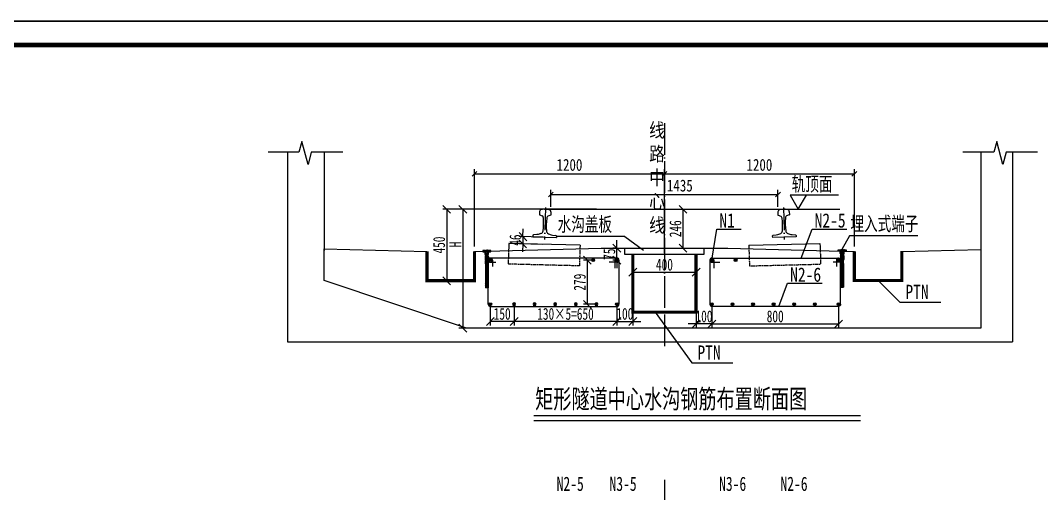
# Model space of a CAD drawing. Header units: inches. Extents: x -74742 to 562475, y -20348 to -3846.
# Drawn here: x 548431 to 554882, y -14417 to -11428 of the extents above; entities that cross this region are included whole.
import ezdxf
from ezdxf.enums import TextEntityAlignment as Align

# ---------------------------------------------------------------- set-up
doc = ezdxf.new("R2010")
doc.units = ezdxf.units.IN
doc.header["$MEASUREMENT"] = 0
doc.header["$PDSIZE"] = -1
for name, pattern in [('ACAD_ISO04W100', [30.5, 24, -3, 0.5, -3]), ('CENTER', [50.8, 31.75, -6.35, 6.35, -6.35]), ('CONTINOUS', [2.5, 1.25, 0.25, 0.25, 0.25, 0.25, 0.25]), ('DASHED', [0.5, 0.35, -0.15]), ('DOTE', [2.42, 2, -0.2, 0.02, -0.2])]:
    doc.linetypes.add(name, pattern=pattern)
doc.layers.get('DEFPOINTS').update_dxf_attribs({"color": 250})
for name, color, linetype in [('Axes', 7, 'ACAD_ISO04W100'), ('BZ', 7, 'Continuous'), ('DOT', 6, 'DOTE'), ('GesoftDrawFrameFrameBlockLayer', 7, 'Continuous'), ('GesoftDrawFrameInLineLayer', 85, 'Continuous'), ('GesoftDrawFrameOutLineLayer', 180, 'Continuous'), ('GesoftDrawFrameTitleLayer', 7, 'Continuous'), ('Secondary', 7, 'Continuous'), ('尺寸标注', 7, 'Continuous'), ('标注', 3, 'Continuous'), ('钢筋', 4, 'CONTINOUS')]:
    doc.layers.add(name, color=color, linetype=linetype)
doc.styles.add('HZ', font='SimSun.ttf', dxfattribs={"width": 0.7})
doc.styles.add('HZTXT', font='SimSun.ttf', dxfattribs={"width": 0.8})
doc.styles.add('宋体', font='SimSun.ttf', dxfattribs={"width": 0.8})
doc.styles.add('宋体样式', font='SimSun.ttf', dxfattribs={"width": 0.8})
doc.styles.add('条形码', font='BC_C39.FBC', dxfattribs={"height": 11})
doc.dimstyles.new('1比30', dxfattribs={"dimscale": 30, "dimtxt": 2.5, "dimasz": 1, "dimexe": 1, "dimexo": 1, "dimtad": 3, "dimdec": 0, "dimzin": 0, "dimdsep": 46, "dimtxsty": '宋体', "dimblk": 'OBLIQUE', "dimcen": 0.09, "dimadec": 0, "dimazin": 0, "dimtfac": 1, "dimtdec": 0, "dimtofl": 0, "dimtmove": 0, "dimatfit": 3, "dimfxl": 0, "dimtolj": 1, "dimtzin": 0, "dimarcsym": 0})
doc.dimstyles.new('尺寸标注', dxfattribs={"dimtxt": 75, "dimasz": 50, "dimexe": 25, "dimexo": 10, "dimgap": 10, "dimtad": 1, "dimdec": 0, "dimzin": 0, "dimdsep": 46, "dimtxsty": 'HZ', "dimblk": 'OBLIQUE', "dimcen": 0.09, "dimclrt": 7, "dimazin": 2, "dimtfac": 1, "dimtdec": 0, "dimtix": 1, "dimtmove": 1, "dimatfit": 3, "dimfxl": 0, "dimtolj": 1, "dimtzin": 0, "dimarcsym": 0})

# ---------------------------------------------------------------- blocks, each defined once
blk = doc.blocks.new('埋入式端子-2')
at = {"color": 2, "linetype": 'CENTER', "ltscale": 10}
blk.add_line((0, 0), (0, -242.2), dxfattribs=at)
at = {"color": 2, "ltscale": 0.03}
for p, q in [((-25, -6.9), (-25, -12.4)), ((-19.7, -13.9), (-25, -8.6)), ((-23.4, -13.9), (-25, -12.3)), ((-21, -5.9), (-24, -5.9)), ((-15, -14.9), (-24, -5.9)), ((-23.5, -13.9), (-17.5, -13.9)), ((-21, -6.2), (-21, -5.9)), ((-19.5, -6.7), (-20.5, -6.7)), ((-19.5, -5.9), (-19.5, -6.7)), ((-16.5, -5.9), (-19.5, -5.9)), ((-8.5, -17.7), (-19.5, -6.7)), ((-17.5, -13.9), (-17.5, -13.9)), ((-16.5, -6), (-16.6, -5.9)), ((-16.5, -6.7), (-16.5, -5.9)), ((-15.5, -6.7), (-16.5, -6.7)), ((-16.5, -14.9), (-13.5, -14.9)), ((-8.5, -14), (-15.8, -6.7)), ((-15, -5.9), (-15, -6.2)), ((-8.5, -5.9), (-15, -5.9)), ((-8.5, -10.3), (-12.9, -5.9)), ((-11.5, -16.9), (-11.5, -29.4)), ((-8.5, -21.4), (-11.5, -18.4)), ((-7.4, -26.2), (-11.5, -22.1)), ((0, -37.3), (-11.5, -25.8)), ((-10.2, -30.9), (-11.5, -29.5)), ((-10.7, -45.6), (-10.7, -64.6)), ((0, -59.6), (-10.7, -48.9)), ((0, -63.3), (-10.7, -52.6)), ((0, -67), (-10.7, -56.3)), ((0, -70.7), (-10.7, -60)), ((0, -74.4), (-10.7, -63.8)), ((10.2, -66.1), (-10.6, -45.2)), ((-10, -30.9), (-9.9, -30.9)), ((0, -52.2), (-9.3, -42.8)), ((-8.5, -6.5), (-9.2, -5.9)), ((0, -48.5), (-8.6, -39.8)), ((-7.4, -7), (-8.5, -5.9)), ((-8.5, -23.9), (-8.5, -5.9)), ((8.5, -23.9), (-8.5, -23.9)), ((-8.4, -32.4), (-8.4, -38.5)), ((0, -41), (-8.4, -32.7)), ((0, -44.7), (-8.4, -36.4)), ((-7.4, -28.9), (-7.4, -7)), ((-7.4, -7), (7.4, -7)), ((0, -34.3), (-7.4, -28.9)), ((7.4, -28.9), (-7.4, -28.9)), ((7.4, -28.9), (0, -34.3)), ((10.7, -48), (0, -37.3)), ((10.7, -51.7), (0, -41)), ((10.7, -55.4), (0, -44.7)), ((10.7, -59.1), (0, -48.5)), ((10.7, -62.9), (0, -52.2)), ((9, -68.6), (0, -59.6)), ((8.4, -71.7), (0, -63.3)), ((9.4, -43), (0.4, -34)), ((8.4, -38.2), (2.5, -32.4)), ((8.4, -34.5), (4.7, -30.9)), ((8.8, -31.3), (6.8, -29.3)), ((8.5, -5.9), (7.4, -7)), ((7.4, -7), (7.4, -28.9)), ((11.3, -30.1), (7.4, -26.2)), ((8.4, -38.5), (8.4, -32.4)), ((24, -5.9), (8.5, -5.9)), ((8.5, -23.9), (8.5, -5.9)), ((14.7, -14.9), (8.5, -8.7)), ((11.8, -15.8), (8.5, -12.4)), ((11.5, -19.1), (8.5, -16.1)), ((11.5, -22.8), (8.5, -19.8)), ((11.5, -26.5), (8.5, -23.5)), ((17.5, -14), (9.4, -5.9)), ((9.9, -30.9), (10, -30.9)), ((10.7, -45.6), (10.7, -64.6)), ((11.5, -29.4), (11.5, -16.9)), ((21, -13.8), (13.1, -5.9)), ((13.5, -14.9), (16.5, -14.9)), ((21, -10.1), (16.8, -5.9)), ((17.5, -13.9), (23.5, -13.9)), ((25, -6.7), (21, -6.7)), ((21, -6.9), (21, -13.9)), ((25, -7), (21, -7)), ((25, -12.4), (25, -6.9)), ((0, -78.2), (-8.9, -69.3)), ((-8.4, -124.2), (-8.8, -123.8)), ((-8.4, -91.1), (-8.4, -72)), ((0, -81.9), (-8.4, -73.5)), ((0, -85.6), (-8.4, -77.2)), ((0, -89.3), (-8.4, -80.9)), ((8.4, -101.4), (-8.4, -84.7)), ((8.4, -105.1), (-8.4, -88.4)), ((-8.4, -91.1), (-8.4, -97.8)), ((-3.2, -97.2), (-8.4, -92.1)), ((8.4, -108.8), (-8.4, -92.1)), ((0, -104.1), (-8.4, -95.8)), ((-8.4, -97.8), (-8.4, -241.2)), ((0, -107.9), (-8.4, -99.5)), ((0, -111.6), (-8.4, -103.2)), ((0, -115.3), (-8.4, -106.9)), ((0, -119), (-8.4, -110.6)), ((0, -122.7), (-8.4, -114.4)), ((0, -126.4), (-8.4, -118.1)), ((0, -130.1), (-8.4, -121.8)), ((0, -133.8), (-8.4, -125.5)), ((0, -100.4), (-0.4, -100)), ((8.4, -75.4), (0, -67)), ((8.4, -79.1), (0, -70.7)), ((8.4, -82.8), (0, -74.4)), ((8.4, -86.5), (0, -78.2)), ((8.4, -90.2), (0, -81.9)), ((7.6, -93.2), (0, -85.6)), ((8.4, -97.6), (0, -89.3)), ((0.6, -93.6), (0, -93)), ((8.4, -112.5), (0, -104.1)), ((8.4, -116.2), (0, -107.9)), ((8.4, -119.9), (0, -111.6)), ((8.4, -123.6), (0, -115.3)), ((8.4, -127.3), (0, -119)), ((8.4, -131.1), (0, -122.7)), ((8.4, -134.8), (0, -126.4)), ((8.4, -105.1), (0.9, -97.6)), ((8.4, -101.4), (3.3, -96.3)), ((8.4, -72), (8.4, -91.1)), ((8.4, -91.1), (8.4, -241.2)), ((0, -137.6), (-8.4, -129.2)), ((8.4, -149.6), (-8.4, -132.9)), ((8.4, -153.3), (-8.4, -136.6)), ((8.4, -157), (-8.4, -140.3)), ((8.4, -160.8), (-8.4, -144.1)), ((8.4, -164.5), (-8.4, -147.8)), ((-8.4, -150.5), (-8.4, -157.2)), ((-3.2, -156.6), (-8.4, -151.5)), ((8.4, -168.2), (-8.4, -151.5)), ((0, -163.5), (-8.4, -155.2)), ((0, -167.3), (-8.4, -158.9)), ((0, -171), (-8.4, -162.6)), ((0, -174.7), (-8.4, -166.3)), ((0, -178.4), (-8.4, -170)), ((0, -182.1), (-8.4, -173.8)), ((0, -185.8), (-8.4, -177.5)), ((0, -189.5), (-8.4, -181.2)), ((0, -193.2), (-8.4, -184.9)), ((0, -196.9), (-8.4, -188.6)), ((8.4, -209), (-8.4, -192.3)), ((0, -159.8), (-0.4, -159.4)), ((8.4, -138.5), (0, -130.1)), ((8.4, -142.2), (0, -133.8)), ((8.4, -145.9), (0, -137.6)), ((7.6, -152.6), (0, -145)), ((0.6, -153), (0, -152.4)), ((8.4, -171.9), (0, -163.5)), ((8.4, -175.6), (0, -167.3)), ((8.4, -179.3), (0, -171)), ((8.4, -183), (0, -174.7)), ((8.4, -186.7), (0, -178.4)), ((8.4, -190.5), (0, -182.1)), ((8.4, -194.2), (0, -185.8)), ((8.4, -197.9), (0, -189.5)), ((8.4, -201.6), (0, -193.2)), ((8.4, -164.5), (0.9, -157)), ((8.4, -160.8), (3.3, -155.7)), ((8.4, -150.5), (8.4, -157.6)), ((8.4, -212.7), (-8.4, -196)), ((8.4, -216.4), (-8.4, -199.7)), ((8.4, -220.1), (-8.4, -203.4)), ((8.4, -223.9), (-8.4, -207.2)), ((-8.4, -209.9), (-8.4, -216.6)), ((-3.2, -216), (-8.4, -210.9)), ((8.4, -227.6), (-8.4, -210.9)), ((0, -222.9), (-8.4, -214.6)), ((0, -226.6), (-8.4, -218.3)), ((8.4, -238.7), (-8.4, -222)), ((7.2, -241.2), (-8.4, -225.7)), ((3.4, -241.2), (-8.4, -229.4)), ((0, -241.5), (-8.4, -233.1)), ((-4, -241.2), (-8.4, -236.9)), ((8.3, -241.2), (-8.4, -241.2)), ((-8.4, -241.2), (-7.4, -242.2)), ((7.3, -242.2), (-7.4, -242.2)), ((0, -219.2), (-0.4, -218.8)), ((8.4, -205.3), (0, -196.9)), ((7.6, -212), (0, -204.4)), ((0.6, -212.4), (0, -211.8)), ((8.4, -231.3), (0, -222.9)), ((8.4, -235), (0, -226.6)), ((8.4, -223.9), (0.9, -216.4)), ((8.3, -241.2), (7.3, -242.2))]:
    blk.add_line(p, q, dxfattribs=at)
at = {"color": 2}
for p, q in [((-19.5, -5.9), (-21, -5.9)), ((-16.5, -5.9), (-15, -5.9)), ((-15, -5.9), (-15, -5.9)), ((-8.5, -5.9), (8.5, -5.9)), ((17.5, -13.9), (17.5, -13.9))]:
    blk.add_line(p, q, dxfattribs=at)
at = {"color": 2, "ltscale": 0.03}
for centre, radius, start, end in [((-24, -6.9), 1, 90, 180), ((-23.5, -12.4), 1.5, 180, 270), ((-20.5, -6.2), 0.5, 180, 270), ((-16.5, -13.9), 1, 180, 270), ((-15.5, -6.2), 0.5, 270, 0), ((-13.5, -16.9), 2, 0, 90), ((-10, -29.4), 1.5, 180, 270), ((-9.9, -32.4), 1.5, 0, 90), ((9.9, -32.4), 1.5, 90, 180), ((10, -29.4), 1.5, 270, 0), ((9.1, -45.6), 1.6, 0, 38.31252), ((13.5, -16.9), 2, 90, 180), ((16.5, -13.9), 1, 270, 0), ((20, -6.9), 1, 0, 90), ((23.5, -12.4), 1.5, 270, 0), ((24, -6.9), 1, 0, 90), ((8.3, -64.6), 2.4, 323.44685, 0)]:
    blk.add_arc(centre, radius, start, end, dxfattribs=at)
at = {"color": 2}
for centre, radius, start, end in [((-9.1, -45.6), 1.6, 141.68748, 180), ((-8.3, -64.6), 2.4, 180, 216.55315)]:
    blk.add_arc(centre, radius, start, end, dxfattribs=at)
at = {"color": 2, "ltscale": 0.03}
for points in [[(-10.3, -44.6), (-8.8, -42.7), (-8.9, -40.6), (-8.4, -38.5)], [(10.3, -44.6), (8.8, -42.7), (8.9, -40.6), (8.4, -38.5)], [(-10.2, -66), (-8.8, -67.9), (-8.9, -70), (-8.4, -72)], [(10.2, -66), (8.8, -67.9), (8.9, -70), (8.4, -72)]]:
    blk.add_open_spline(points, degree=3, dxfattribs=at)
blk = doc.blocks.new('_OBLIQUE')
at = {"color": 0, "linetype": 'ByBlock'}
blk.add_line((-0.5, -0.5), (0.5, 0.5), dxfattribs=at)
blk = doc.blocks.new('*D98')
at = {"layer": 'DEFPOINTS', "color": 0, "transparency": 16777216}
for p in [(552499.6, -12397), (551299.6, -12887), (552499.6, -12887)]:
    blk.add_point(p, dxfattribs=at)
at = {"layer": '标注', "color": 0, "lineweight": -2, "transparency": 16777216}
for p, q in [((551299.6, -12857), (551299.6, -12367)), ((552499.6, -12857), (552499.6, -12367)), ((551299.6, -12397), (552499.6, -12397))]:
    blk.add_line(p, q, dxfattribs=at)
at = {"layer": '标注', "color": 0, "lineweight": -2, "transparency": 16777216, "xscale": 30, "yscale": 30, "zscale": 30, "rotation": 180}
blk.add_blockref('_OBLIQUE', (551299.6, -12397), dxfattribs=at)
at = {"layer": '标注', "color": 0, "lineweight": -2, "transparency": 16777216, "xscale": 30, "yscale": 30, "zscale": 30}
blk.add_blockref('_OBLIQUE', (552499.6, -12397), dxfattribs=at)
at = {"layer": '标注', "color": 0, "transparency": 16777216, "insert": (551899.6, -12340.7), "char_height": 75, "attachment_point": 5, "style": '宋体'}
blk.add_mtext('\\A1;1200', dxfattribs=at)
blk = doc.blocks.new('*D99')
at = {"layer": 'DEFPOINTS', "color": 0, "transparency": 16777216}
for p in [(553699.6, -12397), (553699.6, -12887), (552499.6, -12928.5)]:
    blk.add_point(p, dxfattribs=at)
at = {"layer": '标注', "color": 0, "lineweight": -2, "transparency": 16777216}
for p, q in [((552499.6, -12898.5), (552499.6, -12367)), ((553699.6, -12857), (553699.6, -12367)), ((552499.6, -12397), (553699.6, -12397))]:
    blk.add_line(p, q, dxfattribs=at)
at = {"layer": '标注', "color": 0, "lineweight": -2, "transparency": 16777216, "xscale": 30, "yscale": 30, "zscale": 30, "rotation": 180}
blk.add_blockref('_OBLIQUE', (552499.6, -12397), dxfattribs=at)
at = {"layer": '标注', "color": 0, "lineweight": -2, "transparency": 16777216, "xscale": 30, "yscale": 30, "zscale": 30}
blk.add_blockref('_OBLIQUE', (553699.6, -12397), dxfattribs=at)
at = {"layer": '标注', "color": 0, "transparency": 16777216, "insert": (553099.6, -12340.7), "char_height": 75, "attachment_point": 5, "style": '宋体'}
blk.add_mtext('\\A1;1200', dxfattribs=at)
blk = doc.blocks.new('*D97')
at = {"layer": 'DEFPOINTS', "color": 0, "transparency": 16777216}
for p in [(553217.1, -12527.8), (551782.1, -12636.2), (553217.1, -12636.2)]:
    blk.add_point(p, dxfattribs=at)
at = {"layer": '标注', "color": 0, "lineweight": -2, "transparency": 16777216}
for p, q in [((551782.1, -12606.2), (551782.1, -12497.8)), ((553217.1, -12606.2), (553217.1, -12497.8)), ((551782.1, -12527.8), (553217.1, -12527.8))]:
    blk.add_line(p, q, dxfattribs=at)
at = {"layer": '标注', "color": 0, "lineweight": -2, "transparency": 16777216, "xscale": 30, "yscale": 30, "zscale": 30, "rotation": 180}
blk.add_blockref('_OBLIQUE', (551782.1, -12527.8), dxfattribs=at)
at = {"layer": '标注', "color": 0, "lineweight": -2, "transparency": 16777216, "xscale": 30, "yscale": 30, "zscale": 30}
blk.add_blockref('_OBLIQUE', (553217.1, -12527.8), dxfattribs=at)
at = {"layer": '标注', "color": 0, "transparency": 16777216, "insert": (552597, -12471.6), "char_height": 75, "attachment_point": 5, "style": '宋体'}
blk.add_mtext('\\A1;1435', dxfattribs=at)
blk = doc.blocks.new('*D100')
at = {"layer": 'DEFPOINTS', "color": 0, "transparency": 16777216}
for p in [(552081.2, -12621), (551226.3, -13371.1), (552081.2, -13371.1)]:
    blk.add_point(p, dxfattribs=at)
at = {"layer": '尺寸标注', "color": 0, "lineweight": -2, "transparency": 16777216}
for p, q in [((552071.2, -12621), (551201.3, -12621)), ((551226.3, -12621), (551226.3, -13371.1)), ((552071.2, -13371.1), (551201.3, -13371.1))]:
    blk.add_line(p, q, dxfattribs=at)
at = {"layer": '尺寸标注', "color": 0, "lineweight": -2, "transparency": 16777216, "xscale": 50, "yscale": 50, "zscale": 50}
for p, rotation in [((551226.3, -12621), 90), ((551226.3, -13371.1), 270)]:
    blk.add_blockref('_OBLIQUE', p, dxfattribs=dict(at, rotation=rotation))
at = {"layer": '尺寸标注', "color": 7, "transparency": 16777216, "insert": (551178.8, -12843.8), "char_height": 75, "attachment_point": 5, "rotation": 90, "style": 'HZ'}
blk.add_mtext('\\A1;H', dxfattribs=at)
blk = doc.blocks.new('*D101')
at = {"layer": 'DEFPOINTS', "color": 0, "transparency": 16777216}
for p in [(552585.6, -12621), (552557.2, -12867), (552616.9, -12867)]:
    blk.add_point(p, dxfattribs=at)
at = {"layer": '尺寸标注', "color": 0, "lineweight": -2, "transparency": 16777216}
for p, q in [((552595.6, -12621), (552641.9, -12621)), ((552616.9, -12621), (552616.9, -12867)), ((552567.2, -12867), (552641.9, -12867))]:
    blk.add_line(p, q, dxfattribs=at)
at = {"layer": '尺寸标注', "color": 0, "lineweight": -2, "transparency": 16777216, "xscale": 50, "yscale": 50, "zscale": 50}
for p, rotation in [((552616.9, -12621), 90), ((552616.9, -12867), 270)]:
    blk.add_blockref('_OBLIQUE', p, dxfattribs=dict(at, rotation=rotation))
at = {"layer": '尺寸标注', "color": 7, "transparency": 16777216, "insert": (552569.4, -12744), "char_height": 75, "attachment_point": 5, "rotation": 90, "style": 'HZ'}
blk.add_mtext('\\A1;246', dxfattribs=at)
blk = doc.blocks.new('*D102')
at = {"layer": 'DEFPOINTS', "color": 0, "transparency": 16777216}
for p in [(552049.6, -12942), (552012.4, -13221.1), (552069.6, -13221.1)]:
    blk.add_point(p, dxfattribs=at)
at = {"layer": '尺寸标注', "color": 0, "lineweight": -2, "transparency": 16777216}
for p, q in [((552039.6, -12942), (551987.4, -12942)), ((552012.4, -12942), (552012.4, -13221.1)), ((552059.6, -13221.1), (551987.4, -13221.1))]:
    blk.add_line(p, q, dxfattribs=at)
at = {"layer": '尺寸标注', "color": 0, "lineweight": -2, "transparency": 16777216, "xscale": 50, "yscale": 50, "zscale": 50}
for p, rotation in [((552012.4, -12942), 90), ((552012.4, -13221.1), 270)]:
    blk.add_blockref('_OBLIQUE', p, dxfattribs=dict(at, rotation=rotation))
at = {"layer": '尺寸标注', "color": 7, "transparency": 16777216, "insert": (551964.9, -13081.5), "char_height": 75, "attachment_point": 5, "rotation": 90, "style": 'HZ'}
blk.add_mtext('\\A1;279', dxfattribs=at)
blk = doc.blocks.new('*D120')
at = {"layer": 'DEFPOINTS', "color": 0, "transparency": 16777216}
for p in [(552799.6, -13221.1), (553599.6, -13221.1), (553599.6, -13345.3)]:
    blk.add_point(p, dxfattribs=at)
at = {"layer": '尺寸标注', "color": 0, "lineweight": -2, "transparency": 16777216}
for p, q in [((552799.6, -13231.1), (552799.6, -13370.3)), ((553599.6, -13231.1), (553599.6, -13370.3)), ((552799.6, -13345.3), (553599.6, -13345.3))]:
    blk.add_line(p, q, dxfattribs=at)
at = {"layer": '尺寸标注', "color": 0, "lineweight": -2, "transparency": 16777216, "xscale": 50, "yscale": 50, "zscale": 50, "rotation": 180}
blk.add_blockref('_OBLIQUE', (552799.6, -13345.3), dxfattribs=at)
at = {"layer": '尺寸标注', "color": 0, "lineweight": -2, "transparency": 16777216, "xscale": 50, "yscale": 50, "zscale": 50}
blk.add_blockref('_OBLIQUE', (553599.6, -13345.3), dxfattribs=at)
at = {"layer": '尺寸标注', "color": 7, "transparency": 16777216, "insert": (553199.6, -13297.8), "char_height": 75, "attachment_point": 5, "style": 'HZ'}
blk.add_mtext('\\A1;800', dxfattribs=at)
blk = doc.blocks.new('*D121')
at = {"layer": 'DEFPOINTS', "color": 0, "transparency": 16777216}
for p in [(552699.6, -13018.6), (552299.6, -13141.4), (552699.6, -13141.4)]:
    blk.add_point(p, dxfattribs=at)
at = {"layer": '尺寸标注', "color": 0, "lineweight": -2, "transparency": 16777216}
for p, q in [((552299.6, -13131.4), (552299.6, -12993.6)), ((552299.6, -13018.6), (552699.6, -13018.6)), ((552699.6, -13131.4), (552699.6, -12993.6))]:
    blk.add_line(p, q, dxfattribs=at)
at = {"layer": '尺寸标注', "color": 0, "lineweight": -2, "transparency": 16777216, "xscale": 50, "yscale": 50, "zscale": 50, "rotation": 180}
blk.add_blockref('_OBLIQUE', (552299.6, -13018.6), dxfattribs=at)
at = {"layer": '尺寸标注', "color": 0, "lineweight": -2, "transparency": 16777216, "xscale": 50, "yscale": 50, "zscale": 50}
blk.add_blockref('_OBLIQUE', (552699.6, -13018.6), dxfattribs=at)
at = {"layer": '尺寸标注', "color": 7, "transparency": 16777216, "insert": (552499.6, -12971.1), "char_height": 75, "attachment_point": 5, "style": 'HZ'}
blk.add_mtext('\\A1;400', dxfattribs=at)
blk = doc.blocks.new('*D122')
at = {"layer": 'DEFPOINTS', "color": 0, "transparency": 16777216}
for p in [(552699.6, -13221.1), (552799.6, -13221.1), (552699.6, -13345.3)]:
    blk.add_point(p, dxfattribs=at)
at = {"layer": '尺寸标注', "color": 0, "lineweight": -2, "transparency": 16777216}
for p, q in [((552699.6, -13231.1), (552699.6, -13370.3)), ((552799.6, -13231.1), (552799.6, -13370.3)), ((552699.6, -13345.3), (552649.6, -13345.3)), ((552799.6, -13345.3), (552699.6, -13345.3)), ((552799.6, -13345.3), (552849.6, -13345.3))]:
    blk.add_line(p, q, dxfattribs=at)
at = {"layer": '尺寸标注', "color": 0, "lineweight": -2, "transparency": 16777216, "xscale": 50, "yscale": 50, "zscale": 50}
blk.add_blockref('_OBLIQUE', (552699.6, -13345.3), dxfattribs=at)
at = {"layer": '尺寸标注', "color": 0, "lineweight": -2, "transparency": 16777216, "xscale": 50, "yscale": 50, "zscale": 50, "rotation": 180}
blk.add_blockref('_OBLIQUE', (552799.6, -13345.3), dxfattribs=at)
at = {"layer": '尺寸标注', "color": 7, "transparency": 16777216, "insert": (552749.6, -13297.8), "char_height": 75, "attachment_point": 5, "style": 'HZ'}
blk.add_mtext('\\A1;100', dxfattribs=at)
blk = doc.blocks.new('*D123')
at = {"layer": 'DEFPOINTS', "color": 0, "transparency": 16777216}
for p in [(552199.6, -13221.1), (552299.6, -13221.1), (552299.6, -13329.4)]:
    blk.add_point(p, dxfattribs=at)
at = {"layer": '尺寸标注', "color": 0, "lineweight": -2, "transparency": 16777216}
for p, q in [((552199.6, -13231.1), (552199.6, -13354.4)), ((552299.6, -13231.1), (552299.6, -13354.4)), ((552199.6, -13329.4), (552149.6, -13329.4)), ((552199.6, -13329.4), (552299.6, -13329.4)), ((552299.6, -13329.4), (552349.6, -13329.4))]:
    blk.add_line(p, q, dxfattribs=at)
at = {"layer": '尺寸标注', "color": 0, "lineweight": -2, "transparency": 16777216, "xscale": 50, "yscale": 50, "zscale": 50}
blk.add_blockref('_OBLIQUE', (552199.6, -13329.4), dxfattribs=at)
at = {"layer": '尺寸标注', "color": 0, "lineweight": -2, "transparency": 16777216, "xscale": 50, "yscale": 50, "zscale": 50, "rotation": 180}
blk.add_blockref('_OBLIQUE', (552299.6, -13329.4), dxfattribs=at)
at = {"layer": '尺寸标注', "color": 7, "transparency": 16777216, "insert": (552249.6, -13281.9), "char_height": 75, "attachment_point": 5, "style": 'HZ'}
blk.add_mtext('\\A1;100', dxfattribs=at)
blk = doc.blocks.new('*D124')
at = {"layer": 'DEFPOINTS', "color": 0, "transparency": 16777216}
for p in [(552199.6, -12867), (552199.6, -12867), (552199.6, -12942)]:
    blk.add_point(p, dxfattribs=at)
at = {"layer": '尺寸标注', "color": 0, "lineweight": -2, "transparency": 16777216}
for p, q in [((552199.6, -12867), (552199.6, -12817)), ((552189.6, -12867), (552174.6, -12867)), ((552199.6, -12942), (552199.6, -12867)), ((552189.6, -12942), (552174.6, -12942)), ((552199.6, -12942), (552199.6, -12992))]:
    blk.add_line(p, q, dxfattribs=at)
at = {"layer": '尺寸标注', "color": 0, "lineweight": -2, "transparency": 16777216, "xscale": 50, "yscale": 50, "zscale": 50}
for p, rotation in [((552199.6, -12867), 270), ((552199.6, -12942), 90)]:
    blk.add_blockref('_OBLIQUE', p, dxfattribs=dict(at, rotation=rotation))
at = {"layer": '尺寸标注', "color": 7, "transparency": 16777216, "insert": (552152.1, -12904.5), "char_height": 75, "attachment_point": 5, "rotation": 90, "style": 'HZ'}
blk.add_mtext('\\A1;75', dxfattribs=at)
blk = doc.blocks.new('*U125')
at = {"layer": '钢筋'}
h = blk.add_hatch(color=256, dxfattribs=at)
h.dxf.hatch_style = 1
h.paths.add_polyline_path([(9, 0, 1), (-9, 0, 1)])
blk.add_circle((0, 0), 9, dxfattribs=at)
blk = doc.blocks.new('*U126')
at = {"layer": '尺寸标注', "color": 0, "linetype": 'ByBlock', "lineweight": -2, "transparency": 16777216}
for p in [(0, 0), (130, 0), (260, 0), (390, 0), (520, 0)]:
    blk.add_blockref('*U125', p, dxfattribs=at)
blk = doc.blocks.new('*U127')
at = {"layer": '钢筋'}
h = blk.add_hatch(color=256, dxfattribs=at)
h.dxf.hatch_style = 1
h.paths.add_polyline_path([(9, 0, 1), (-9, 0, 1)])
blk.add_circle((0, 0), 9, dxfattribs=at)
blk = doc.blocks.new('*U128')
at = {"layer": '尺寸标注', "color": 0, "linetype": 'ByBlock', "lineweight": -2, "transparency": 16777216}
for p in [(0, 0), (130, 0), (260, 0), (390, 0), (520, 0)]:
    blk.add_blockref('*U127', p, dxfattribs=at)
blk = doc.blocks.new('*D129')
at = {"layer": 'DEFPOINTS', "color": 0, "transparency": 16777216}
for p in [(551549.6, -13221.1), (552199.6, -13221.1), (551549.6, -13329.4)]:
    blk.add_point(p, dxfattribs=at)
at = {"layer": '尺寸标注', "color": 0, "lineweight": -2, "transparency": 16777216}
for p, q in [((551549.6, -13231.1), (551549.6, -13354.4)), ((552199.6, -13231.1), (552199.6, -13354.4)), ((552199.6, -13329.4), (551549.6, -13329.4))]:
    blk.add_line(p, q, dxfattribs=at)
at = {"layer": '尺寸标注', "color": 0, "lineweight": -2, "transparency": 16777216, "xscale": 50, "yscale": 50, "zscale": 50, "rotation": 180}
blk.add_blockref('_OBLIQUE', (551549.6, -13329.4), dxfattribs=at)
at = {"layer": '尺寸标注', "color": 0, "lineweight": -2, "transparency": 16777216, "xscale": 50, "yscale": 50, "zscale": 50}
blk.add_blockref('_OBLIQUE', (552199.6, -13329.4), dxfattribs=at)
at = {"layer": '尺寸标注', "color": 7, "transparency": 16777216, "insert": (551874.6, -13281.9), "char_height": 75, "attachment_point": 5, "style": 'HZ'}
blk.add_mtext('\\A1;130×5=650', dxfattribs=at)
blk = doc.blocks.new('*D130')
at = {"layer": 'DEFPOINTS', "color": 0, "transparency": 16777216}
for p in [(551399.6, -13221.1), (551549.6, -13221.1), (551399.6, -13329.4)]:
    blk.add_point(p, dxfattribs=at)
at = {"layer": '尺寸标注', "color": 0, "lineweight": -2, "transparency": 16777216}
for p, q in [((551399.6, -13231.1), (551399.6, -13354.4)), ((551549.6, -13231.1), (551549.6, -13354.4)), ((551549.6, -13329.4), (551399.6, -13329.4))]:
    blk.add_line(p, q, dxfattribs=at)
at = {"layer": '尺寸标注', "color": 0, "lineweight": -2, "transparency": 16777216, "xscale": 50, "yscale": 50, "zscale": 50, "rotation": 180}
blk.add_blockref('_OBLIQUE', (551399.6, -13329.4), dxfattribs=at)
at = {"layer": '尺寸标注', "color": 0, "lineweight": -2, "transparency": 16777216, "xscale": 50, "yscale": 50, "zscale": 50}
blk.add_blockref('_OBLIQUE', (551549.6, -13329.4), dxfattribs=at)
at = {"layer": '尺寸标注', "color": 7, "transparency": 16777216, "insert": (551474.6, -13281.9), "char_height": 75, "attachment_point": 5, "style": 'HZ'}
blk.add_mtext('\\A1;150', dxfattribs=at)
blk = doc.blocks.new('*D133')
at = {"layer": 'DEFPOINTS', "color": 0, "transparency": 16777216}
for p in [(551423.1, -12621), (551124.1, -13072.1), (551299.6, -13072.1)]:
    blk.add_point(p, dxfattribs=at)
at = {"layer": '尺寸标注', "color": 0, "lineweight": -2, "transparency": 16777216}
for p, q in [((551413.1, -12621), (551099.1, -12621)), ((551124.1, -12621), (551124.1, -13072.1)), ((551289.6, -13072.1), (551099.1, -13072.1))]:
    blk.add_line(p, q, dxfattribs=at)
at = {"layer": '尺寸标注', "color": 0, "lineweight": -2, "transparency": 16777216, "xscale": 50, "yscale": 50, "zscale": 50}
for p, rotation in [((551124.1, -12621), 90), ((551124.1, -13072.1), 270)]:
    blk.add_blockref('_OBLIQUE', p, dxfattribs=dict(at, rotation=rotation))
at = {"layer": '尺寸标注', "color": 7, "transparency": 16777216, "insert": (551076.6, -12846.6), "char_height": 75, "attachment_point": 5, "rotation": 90, "style": 'HZ'}
blk.add_mtext('\\A1;450', dxfattribs=at)
blk = doc.blocks.new('1.75_cc4a936f11f0dce201581042e7c3c253')
at = {"layer": 'GesoftDrawFrameInLineLayer', "color": 0, "const_width": 1}
blk.add_lwpolyline([(0, 0), (0, 287), (-1125, 287), (-1125, 0), (0, 0)], dxfattribs=at)
at = {"layer": 'GesoftDrawFrameOutLineLayer', "color": 0, "const_width": 0.35}
blk.add_lwpolyline([(5, -5), (5, 292), (-1150, 292), (-1150, -5), (5, -5)], dxfattribs=at)
blk = doc.blocks.new('GESOFT00000000NEW_049a35bf7f0736cc4250df00ece10f93_cc4a936f11f0dce201581042e7c3c253_2e1cf7a908f61d0b50dc33cccab90907')
at = {"layer": 'GesoftDrawFrameFrameBlockLayer'}
blk.add_blockref('1.75_cc4a936f11f0dce201581042e7c3c253', (0, 0), dxfattribs=at)
at = {"layer": 'GesoftDrawFrameTitleLayer', "color": 7, "style": '条形码', "width": 2}
blk.add_attdef('BARCODE', (-2.8, 60.5), '', height=6, rotation=90, dxfattribs=at)
at = {"layer": 'GesoftDrawFrameTitleLayer', "style": '宋体样式'}
for tag, height, width, p in [('GCMC0', 3.6, 0.8, (-40, 43.4)), ('SHEJI', 2.5, 0.8, (-154, 35.2)), ('SHEJI2', 2.5, 0.8, (-137.76, 35.27)), ('SJJD', 2.5, 0.8, (-14, 34.4)), ('JIAOHE2', 2.5, 0.8, (-137.61, 28.83)), ('JIAOHE', 2.5, 0.8, (-154, 28.8)), ('VERSION0', 2.5, 0.8, (-14, 26.4)), ('ZTSD', 2.5, 0.8, (-190, 24)), ('CEMING', 4, 0.7, (-84, 22.59)), ('ZYFZR1', 2.5, 0.8, (-154, 22.4)), ('ZYFZR2', 2.5, 0.8, (-137.76, 22.24)), ('BILI', 2.5, 0.8, (-14, 18.4)), ('XMFZR1', 2.5, 0.8, (-154, 16)), ('XMFZR2', 2.5, 0.8, (-137.98, 16.22)), ('DOCNAME0', 3.5, 0.9, (-84, 13.27)), ('SENHE', 2.5, 0.8, (-154, 9.6)), ('SENHE2', 2.5, 0.8, (-137.41, 9.52)), ('DOCNAME2', 3.5, 0.9, (-84, 9.42)), ('RIQI', 2.5, 0.8, (-14, 10.4)), ('XTSD', 2.5, 0.8, (-190, 4.8)), ('SENDING', 2.5, 0.8, (-154, 3.2)), ('SENDING2', 2.5, 0.8, (-137.41, 3.81)), ('TUHAO', 2.5, 0.8, (-91.5, 3.2)), ('PROJECTNO', 2.5, 0.8, (-47.5, 3.2)), ('PAGENUMBER', 2.5, 0.8, (-31.78, 3.83)), ('PAGECOUNT', 2.5, 0.8, (-10.8, 3.83))]:
    blk.add_attdef(tag, text='', height=height, dxfattribs=dict(at, width=width)).set_placement(p, align=Align.MIDDLE_CENTER)
blk.add_attdef('PIANMING', text='', height=4, dxfattribs=at).set_placement((-84, 31.09), align=Align.MIDDLE_CENTER)
blk = doc.blocks.new('*D138')
at = {"layer": 'DEFPOINTS', "color": 0, "transparency": 16777216}
for p in [(551742.6, -12797), (551604.9, -12839.5), (551741.5, -12843)]:
    blk.add_point(p, dxfattribs=at)
at = {"layer": '尺寸标注', "color": 0, "lineweight": -2, "transparency": 16777216}
for p, q in [((551606, -12793.6), (551607.3, -12743.6)), ((551732.6, -12796.7), (551581, -12792.9)), ((551606, -12793.6), (551604.9, -12839.5)), ((551731.5, -12842.7), (551579.9, -12838.9)), ((551604.9, -12839.5), (551603.6, -12889.5))]:
    blk.add_line(p, q, dxfattribs=at)
at = {"layer": '尺寸标注', "color": 0, "lineweight": -2, "transparency": 16777216, "xscale": 50, "yscale": 50, "zscale": 50}
for p, rotation in [((551606, -12793.6), 268.5679038158128), ((551604.9, -12839.5), 88.56790381581285)]:
    blk.add_blockref('_OBLIQUE', p, dxfattribs=dict(at, rotation=rotation))
at = {"layer": '尺寸标注', "color": 7, "transparency": 16777216, "insert": (551558, -12815.4), "char_height": 75, "attachment_point": 5, "rotation": 88.5679, "style": 'HZ'}
blk.add_mtext('\\A1;46', dxfattribs=at)

msp = doc.modelspace()

# ---------------------------------------------------------------- hatches: boundary and pattern name
at = {"layer": '钢筋'}
h = msp.add_hatch(color=256, dxfattribs=at)
h.dxf.hatch_style = 1
h.paths.add_polyline_path([(551408.59, -12942.01, 1), (551390.59, -12942.01, 1)])
h = msp.add_hatch(color=256, dxfattribs=at)
h.dxf.hatch_style = 1
h.paths.add_polyline_path([(552058.59, -12942.01, -1), (552040.59, -12942.01, -1)])
h = msp.add_hatch(color=256, dxfattribs=at)
h.dxf.hatch_style = 1
h.paths.add_polyline_path([(552208.59, -12942.01, -1), (552190.59, -12942.01, -1)])
h = msp.add_hatch(color=256, dxfattribs=at)
h.dxf.hatch_style = 1
h.paths.add_polyline_path([(552808.59, -12942.01, 1), (552790.59, -12942.01, 1)])
h = msp.add_hatch(color=256, dxfattribs=at)
h.dxf.hatch_style = 1
h.paths.add_polyline_path([(552958.59, -12942.01, 1), (552940.59, -12942.01, 1)])
h = msp.add_hatch(color=256, dxfattribs=at)
h.dxf.hatch_style = 1
h.paths.add_polyline_path([(553608.59, -12942.01, -1), (553590.59, -12942.01, -1)])
h = msp.add_hatch(color=256, dxfattribs=at)
h.dxf.hatch_style = 1
h.paths.add_polyline_path([(551408.59, -13221.08, 1), (551390.59, -13221.08, 1)])
h = msp.add_hatch(color=256, dxfattribs=at)
h.dxf.hatch_style = 1
h.paths.add_polyline_path([(552208.59, -13221.08, -1), (552190.59, -13221.08, -1)])
h = msp.add_hatch(color=256, dxfattribs=at)
h.dxf.hatch_style = 1
h.paths.add_polyline_path([(552808.59, -13221.08, 1), (552790.59, -13221.08, 1)])
h = msp.add_hatch(color=256, dxfattribs=at)
h.dxf.hatch_style = 1
h.paths.add_polyline_path([(553608.59, -13221.08, -1), (553590.59, -13221.08, -1)])

# ---------------------------------------------------------------- linework, layer by layer
for p, q in [((550118.76, -12260.83), (550118.76, -13459.17)), ((550349.59, -12260.35), (550349.59, -12881.08)), ((554499.59, -12260.83), (554499.59, -13181.08)), ((554699.59, -12260.35), (554699.59, -13459.17)), ((551742.02, -12621.02), (553608.22, -12621.08)), ((550118.76, -13459.17), (554699.59, -13459.17))]:
    msp.add_line(p, q)
for points in [[(550467.68, -12260.35), (550268.77, -12260.35), (550248.01, -12337.83), (550209.07, -12192.53), (550190.77, -12260.83), (549996.19, -12260.83)], [(554857.32, -12260.35), (554658.4, -12260.35), (554637.64, -12337.83), (554598.71, -12192.53), (554580.41, -12260.83), (554385.83, -12260.83)]]:
    msp.add_lwpolyline(points)
msp.add_lwpolyline([(553699.59, -13071.04), (553999.59, -13071.04), (553999.59, -12887.01), (554499.59, -12874.51), (554499.59, -13371.08), (551249.59, -13371.08), (550349.59, -13071.08), (550349.59, -12870.76), (550999.59, -12887.01), (550999.59, -13072.14), (551299.59, -13072.14), (551299.59, -12887.01), (552099.59, -12867.01), (552899.59, -12867.01), (553699.59, -12887.01)], close=True)
at = {"const_width": 20}
for points in [[(550999.59, -12887.01), (550999.59, -13072.18), (551299.59, -13072.18), (551299.59, -12887.01)], [(552299.59, -12907.01), (552299.59, -13271.08), (552699.59, -13271.08), (552699.59, -12907.01)], [(553699.85, -12887.02), (553699.59, -13071.08), (553999.59, -13071.08), (553999.59, -12885.01)]]:
    msp.add_lwpolyline(points, dxfattribs=at)
at = {"layer": 'Axes', "ltscale": 6}
for p, q in [((551747.32, -12609.85), (551742.27, -12812.1)), ((553251.85, -12609.85), (553256.91, -12812.1))]:
    msp.add_line(p, q, dxfattribs=at)
at = {"layer": 'BZ', "linetype": 'DASHED', "ltscale": 20}
for p, q in [((551515.03, -12887.6), (551512.37, -12967.23)), ((551966, -12866.27), (551962.26, -12978.47)), ((553033.17, -12866.27), (553036.91, -12978.47)), ((553484.15, -12887.6), (553486.8, -12967.23)), ((551962.26, -12978.47), (551512.37, -12967.23)), ((553036.91, -12978.47), (553486.8, -12967.23))]:
    msp.add_line(p, q, dxfattribs=at)
at = {"layer": 'BZ'}
for points in [[(551516.7, -12837.33), (551516.04, -12857.27), (551515.03, -12887.6)], [(553482.47, -12837.33), (553483.14, -12857.27), (553484.15, -12887.6)]]:
    msp.add_lwpolyline(points, dxfattribs=at)
at = {"layer": 'BZ', "linetype": 'DASHED', "ltscale": 20}
for points in [[(551516.04, -12857.27), (551512.37, -12967.23)], [(553483.14, -12857.27), (553486.8, -12967.23)]]:
    msp.add_lwpolyline(points, dxfattribs=at)
at = {"layer": 'DOT', "ltscale": 100}
for p, q in [((552499.59, -12075.94), (552499.59, -13498.57)), ((552499.59, -14330.22), (552499.59, -18303.1))]:
    msp.add_line(p, q, dxfattribs=at)
at = {"layer": 'Secondary'}
for p, q in [((551711.22, -12635.47), (551709.76, -12654.9)), ((551711.22, -12635.47), (551711.12, -12639.5)), ((551782.11, -12637.25), (551782.59, -12656.73)), ((553217.07, -12637.25), (553216.58, -12656.73)), ((553217.07, -12637.25), (553216.58, -12656.73)), ((553287.96, -12635.47), (553288.06, -12639.5)), ((553287.96, -12635.47), (553289.42, -12654.9)), ((553287.96, -12635.47), (553288.06, -12639.5)), ((553287.96, -12635.47), (553289.42, -12654.9)), ((551711.07, -12656.93), (551728.19, -12663.13)), ((551781.18, -12658.69), (551763.77, -12664.02)), ((553218, -12658.69), (553235.4, -12664.02)), ((553218, -12658.69), (553235.4, -12664.02)), ((553288.1, -12656.93), (553270.99, -12663.13)), ((553288.1, -12656.93), (553270.99, -12663.13)), ((551719.41, -12773.84), (551701.39, -12779.35)), ((552799.59, -12942.01), (552830.75, -12745.99)), ((552830.75, -12745.99), (552983.71, -12745.99)), ((553279.76, -12773.84), (553297.79, -12779.35)), ((553279.76, -12773.84), (553297.79, -12779.35)), ((553362.79, -12929.01), (553432.4, -12745.99)), ((553432.4, -12745.99), (553651.62, -12745.99)), ((551667.88, -12786.7), (551667.67, -12795.11)), ((551667.67, -12795.11), (551668.92, -12795.14)), ((551667.67, -12795.11), (551668.92, -12795.14)), ((551668.92, -12795.14), (551816.37, -12798.83)), ((551693.12, -12780.96), (551671.54, -12782.81)), ((551701.39, -12779.35), (551693.12, -12780.96)), ((551766.99, -12775.03), (551784.72, -12781.44)), ((551784.73, -12781.43), (551792.91, -12783.45)), ((551784.73, -12781.43), (551792.91, -12783.45)), ((551792.91, -12783.45), (551814.37, -12786.38)), ((551816.37, -12798.83), (551817.62, -12798.86)), ((551816.37, -12798.83), (551817.62, -12798.86)), ((551817.83, -12790.44), (551817.62, -12798.86)), ((553181.34, -12790.44), (553181.55, -12798.86)), ((553181.34, -12790.44), (553181.55, -12798.86)), ((553182.8, -12798.83), (553181.55, -12798.86)), ((553182.8, -12798.83), (553181.55, -12798.86)), ((553330.25, -12795.14), (553182.8, -12798.83)), ((553330.25, -12795.14), (553182.8, -12798.83)), ((553206.26, -12783.45), (553184.8, -12786.38)), ((553206.26, -12783.45), (553184.8, -12786.38)), ((553214.44, -12781.43), (553206.26, -12783.45)), ((553214.44, -12781.43), (553206.26, -12783.45)), ((553232.18, -12775.03), (553214.45, -12781.44)), ((553232.18, -12775.03), (553214.45, -12781.44)), ((553297.79, -12779.35), (553306.05, -12780.96)), ((553306.05, -12780.96), (553327.64, -12782.81)), ((553306.05, -12780.96), (553327.64, -12782.81)), ((553331.5, -12795.11), (553330.25, -12795.14)), ((553331.5, -12795.11), (553330.25, -12795.14)), ((553331.29, -12786.7), (553331.5, -12795.11)), ((553331.29, -12786.7), (553331.5, -12795.11)), ((553222.05, -13234.08), (553277.59, -13088.05)), ((553277.59, -13088.05), (553496.81, -13088.05)), ((553849.59, -13071.08), (553985.95, -13208.49)), ((553985.95, -13208.49), (554245.3, -13208.49)), ((552440.23, -13271.08), (552671.84, -13591.63)), ((552671.84, -13591.63), (552931.2, -13591.63))]:
    msp.add_line(p, q, dxfattribs=at)
for centre, radius, start, end in [((551724.22, -12635.31), 13, 101.384017, 180.696667), ((551737.64, -12700.95), 80, 90.254199, 101.532052), ((551737.64, -12700.95), 80, 90.254199, 101.532052), ((551739.66, -12906.53), 285.58, 88.518218, 90.476024), ((551739.66, -12906.53), 285.58, 88.518218, 90.476024), ((551740.13, -12906.54), 285.58, 86.654447, 88.612253), ((551740.13, -12906.54), 285.58, 86.654447, 88.612253), ((551752.44, -12701.32), 80, 75.598418, 86.876272), ((551752.44, -12701.32), 80, 75.598418, 86.876272), ((551769.13, -12636.44), 13, 356.433804, 75.746454), ((553230.04, -12636.44), 13, 104.253546, 183.566196), ((553230.04, -12636.44), 13, 104.253546, 183.566196), ((553246.74, -12701.32), 80, 93.123728, 104.401582), ((553246.74, -12701.32), 80, 93.123728, 104.401582), ((553259.05, -12906.54), 285.58, 91.387747, 93.345553), ((553259.05, -12906.54), 285.58, 91.387747, 93.345553), ((553259.51, -12906.53), 285.58, 89.523976, 91.481782), ((553259.51, -12906.53), 285.58, 89.523976, 91.481782), ((553261.53, -12700.95), 80, 78.467948, 89.745801), ((553261.53, -12700.95), 80, 78.467948, 89.745801), ((553274.96, -12635.31), 13, 359.303333, 78.615983), ((553274.96, -12635.31), 13, 359.303333, 78.615983), ((551711.75, -12655.05), 2, 175.70283, 250.085567), ((551725.2, -12670.98), 8.39, 28.346041, 69.191713), ((551710.33, -12678.37), 25, 4.364195, 27.057378), ((551710.33, -12678.37), 25, 4.364195, 27.057378), ((551336.5, -12707.82), 399.99, 352.917655, 4.496809), ((552152.74, -12728.27), 399.99, 172.633662, 184.212816), ((551780.85, -12680.13), 25, 150.073093, 172.766276), ((551766.36, -12672.01), 8.39, 107.938758, 148.78443), ((551766.36, -12672.01), 8.39, 107.938758, 148.78443), ((551780.59, -12656.78), 2, 287.044904, 1.427641), ((551780.59, -12656.78), 2, 287.044904, 1.427641), ((553218.58, -12656.78), 2, 178.572359, 252.955096), ((553218.58, -12656.78), 2, 178.572359, 252.955096), ((553232.82, -12672.01), 8.39, 31.21557, 72.061242), ((553232.82, -12672.01), 8.39, 31.21557, 72.061242), ((553218.33, -12680.13), 25, 7.233724, 29.926907), ((553218.33, -12680.13), 25, 7.233724, 29.926907), ((552846.44, -12728.27), 399.99, 355.787184, 7.366338), ((552846.44, -12728.27), 399.99, 355.787184, 7.366338), ((553662.68, -12707.82), 399.99, 175.503191, 187.082345), ((553662.68, -12707.82), 399.99, 175.503191, 187.082345), ((553288.85, -12678.37), 25, 152.942622, 175.635805), ((553288.85, -12678.37), 25, 152.942622, 175.635805), ((553273.97, -12670.98), 8.39, 110.808287, 151.653959), ((553273.97, -12670.98), 8.39, 110.808287, 151.653959), ((553287.42, -12655.05), 2, 289.914433, 4.29717), ((553287.42, -12655.05), 2, 289.914433, 4.29717), ((551713.58, -12754.71), 20, 286.944584, 353.012177), ((551773.77, -12756.22), 20, 184.118294, 250.185887), ((553225.4, -12756.22), 20, 289.814113, 355.881706), ((553225.4, -12756.22), 20, 289.814113, 355.881706), ((553285.59, -12754.71), 20, 186.987823, 253.055416), ((553285.59, -12754.71), 20, 186.987823, 253.055416), ((551671.88, -12786.79), 4, 94.910764, 178.570572), ((551813.83, -12790.34), 4, 358.565235, 82.225044), ((551813.83, -12790.34), 4, 358.565235, 82.225044), ((553185.34, -12790.34), 4, 97.774956, 181.434765), ((553185.34, -12790.34), 4, 97.774956, 181.434765), ((553327.29, -12786.79), 4, 1.429428, 85.089236), ((553327.29, -12786.79), 4, 1.429428, 85.089236)]:
    msp.add_arc(centre, radius, start, end, dxfattribs=at)
at = {"layer": '尺寸标注', "color": 0}
for p, q in [((551966.59, -12848.58), (551516.7, -12837.33)), ((553032.58, -12848.58), (553482.47, -12837.33)), ((551966.59, -12848.58), (551966, -12866.27)), ((553032.58, -12848.58), (553033.17, -12866.27)), ((552299.59, -12907.01), (552299.59, -13271.08)), ((552699.59, -12907.01), (552699.59, -13271.08))]:
    msp.add_line(p, q, dxfattribs=at)
msp.add_lwpolyline([(552249.59, -12867.01), (552749.59, -12867.01), (552749.59, -12907.01), (552249.59, -12907.01)], close=True, dxfattribs=at)
at = {"layer": '标注'}
for p, q in [((552250.12, -12792.88), (551819.65, -12792.88)), ((552250.12, -12792.88), (552366.72, -12879.1)), ((553669.55, -12788.95), (553621.02, -12875.17)), ((554100.02, -12788.95), (553669.55, -12788.95)), ((551674.02, -13954.24), (553738.27, -13954.24))]:
    msp.add_line(p, q, dxfattribs=at)
at = {"layer": '标注', "color": 4}
msp.add_line((551674.02, -13924.24), (553738.27, -13924.24), dxfattribs=at)
at = {"layer": '标注'}
msp.add_lwpolyline([(553598.78, -12531.11), (553293.14, -12531.11), (553345.08, -12621.08), (553397.02, -12531.11)], dxfattribs=at)
at = {"layer": '钢筋'}
for p, q in [((551386.59, -13221.08), (551386.59, -12942.01)), ((551412.59, -12942.01), (551412.59, -12982.26)), ((552199.59, -12955.01), (552149.59, -12955.01)), ((552186.59, -12942.01), (552186.59, -12992.01)), ((552212.59, -12942.01), (552212.59, -13221.09)), ((552786.59, -12942.01), (552786.59, -13221.09)), ((552799.59, -12955.01), (552849.59, -12955.01)), ((552812.59, -12942.01), (552812.59, -12992.01)), ((553586.59, -12942.01), (553586.59, -12982.26)), ((553612.59, -13221.08), (553612.59, -12942.01))]:
    msp.add_line(p, q, dxfattribs=at)
for points in [[(552199.59, -12929.01), (551399.59, -12929.01, 1), (551399.59, -12955.01), (551434.47, -12955.01)], [(552799.59, -12929.01), (553599.59, -12929.01, -1), (553599.59, -12955.01), (553564.71, -12955.01)], [(551386.59, -13221.08, 0.4142136), (551399.59, -13234.08), (552199.59, -13234.08)], [(553612.59, -13221.08, -0.4142136), (553599.59, -13234.08), (552799.59, -13234.08)]]:
    msp.add_lwpolyline(points, format="xyb", dxfattribs=at)
for centre in [(551399.59, -12942.01), (552049.59, -12942.01), (552199.59, -12942.01), (552799.59, -12942.01), (552949.59, -12942.01), (553599.59, -12942.01), (551399.59, -13221.08), (552199.59, -13221.08), (552799.59, -13221.08), (553599.59, -13221.08)]:
    msp.add_circle(centre, 9, dxfattribs=at)
for centre, start, end in [((551399.59, -12942.01), 0, 90), ((552199.59, -12942.01), 270, 180), ((552799.59, -12942.01), 0.000001, 270.000001), ((553599.59, -12942.01), 90.000001, 180.000001), ((552199.59, -13221.08), 269.999975, 0.053012), ((552799.59, -13221.08), 179.946988, 270.000025)]:
    msp.add_arc(centre, 13, start, end, dxfattribs=at)

# ---------------------------------------------------------------- block references
at = {"rotation": 0.0597375431637939}
msp.add_blockref('埋入式端子-2', (551377.38, -12875.17), dxfattribs=at)
at = {"xscale": -1, "rotation": 359.940263245697}
msp.add_blockref('埋入式端子-2', (553622.22, -12871.26), dxfattribs=at)
at = {"layer": '尺寸标注', "color": 0, "xscale": 30, "yscale": 30, "zscale": 30}
msp.add_blockref('GESOFT00000000NEW_049a35bf7f0736cc4250df00ece10f93_cc4a936f11f0dce201581042e7c3c253_2e1cf7a908f61d0b50dc33cccab90907', (562319.64, -20193.06), dxfattribs=at)
at = {"layer": '尺寸标注', "color": 0, "xscale": -1, "rotation": 5.762036447976016e-07}
msp.add_blockref('*U128', (552069.59, -13221.08), dxfattribs=at)
at = {"layer": '尺寸标注', "color": 0}
msp.add_blockref('*U126', (552929.59, -13221.08), dxfattribs=at)

# ---------------------------------------------------------------- texts
at = {"color": 7, "style": 'HZTXT', "width": 0.8}
for s, p in [('N1', (552846.75, -12736.38)), ('N2-5', (553448.4, -12736.38)), ('N2-6', (553293.59, -13078.44)), ('PTN', (554022.1, -13187.64)), ('PTN', (552708, -13570.78))]:
    msp.add_text(s, height=90, dxfattribs=at).set_placement(p)
at = {"layer": 'DOT', "insert": (552403.3, -12075.94), "char_height": 90, "attachment_point": 1, "style": '宋体'}
msp.add_mtext_dynamic_manual_height_columns('线路中心线', width=136.8398, gutter_width=600, heights=[0], dxfattribs=at)
at = {"layer": '标注', "style": '宋体', "width": 0.7}
for s, height, p in [('轨顶面', 90, (553303.71, -12505.83)), ('水沟盖板', 90, (551824.91, -12760.42)), ('埋入式端子', 90, (553674.8, -12756.49)), ('矩形隧道中心水沟钢筋布置断面图', 120, (551682.96, -13878.62)), ('N2-5', 90, (551818.64, -14399.82)), ('N3-5', 90, (552152.62, -14399.82)), ('N3-6', 90, (552844.96, -14399.82)), ('N2-6', 90, (553232.66, -14399.82))]:
    msp.add_text(s, height=height, dxfattribs=at).set_placement(p)

# ---------------------------------------------------------------- dimensions: what is measured, and where the dimension line sits
at = {"layer": '尺寸标注', "color": 0}
dim = msp.add_linear_dim(base=(551124.08, -13072.14), p1=(551423.06, -12621.03), p2=(551299.59, -13072.14), angle=90, text='450', dimstyle='尺寸标注', override={"dimfxl": 2.5}, dxfattribs=at)
dim.commit()
dim.dimension.update_dxf_attribs({"geometry": '*D133', "text_midpoint": (551076.58, -12846.58)})
dim = msp.add_linear_dim(base=(551226.29, -13371.08), p1=(552081.23, -12621.03), p2=(552081.23, -13371.08), angle=90, text='H', dimstyle='尺寸标注', override={"dimtmove": 0, "dimfxl": 2.5}, dxfattribs=at)
dim.commit()
dim.dimension.update_dxf_attribs({"geometry": '*D100', "text_midpoint": (551226.29, -12843.85), "dimtype": 160})
for base, p1, p2, picture, middle in [((552616.85, -12867.01), (552585.59, -12621.05), (552557.24, -12867.01), '*D101', (552569.35, -12744.03)), ((552199.59, -12867.01), (552199.59, -12942.01), (552199.59, -12867.01), '*D124', (552152.09, -12904.51)), ((552012.41, -13221.08), (552049.59, -12942.01), (552069.59, -13221.08), '*D102', (551964.91, -13081.55))]:
    dim = msp.add_linear_dim(base=base, p1=p1, p2=p2, angle=90, dimstyle='尺寸标注', override={"dimfxl": 2.5}, dxfattribs=at)
    dim.commit()
    dim.dimension.update_dxf_attribs({"geometry": picture, "text_midpoint": middle})
dim = msp.add_aligned_dim(p1=(551742.65, -12796.98), p2=(551741.5, -12842.95), distance=-136.65, dimstyle='尺寸标注', override={"dimfxl": 250}, dxfattribs=at)
dim.commit()
dim.dimension.update_dxf_attribs({"geometry": '*D138', "text_midpoint": (551557.98, -12815.37)})
for base, p1, p2, picture, middle in [((552699.59, -13018.62), (552299.59, -13141.44), (552699.59, -13141.44), '*D121', (552499.59, -12971.12)), ((551399.59, -13329.36), (551549.59, -13221.08), (551399.59, -13221.08), '*D130', (551474.59, -13281.86)), ((552299.59, -13329.36), (552199.59, -13221.08), (552299.59, -13221.08), '*D123', (552249.59, -13281.86)), ((552699.59, -13345.33), (552799.59, -13221.08), (552699.59, -13221.08), '*D122', (552749.59, -13297.83)), ((553599.59, -13345.33), (552799.59, -13221.08), (553599.59, -13221.08), '*D120', (553199.59, -13297.83))]:
    dim = msp.add_linear_dim(base=base, p1=p1, p2=p2, dimstyle='尺寸标注', override={"dimfxl": 2.5}, dxfattribs=at)
    dim.commit()
    dim.dimension.update_dxf_attribs({"geometry": picture, "text_midpoint": middle})
dim = msp.add_linear_dim(base=(551549.59, -13329.36), p1=(552199.59, -13221.08), p2=(551549.59, -13221.08), text='130×5=<>', dimstyle='尺寸标注', override={"dimfxl": 2.5}, dxfattribs=at)
dim.commit()
dim.dimension.update_dxf_attribs({"geometry": '*D129', "text_midpoint": (551874.59, -13281.86)})
at = {"layer": '标注'}
dim = msp.add_linear_dim(base=(552499.59, -12396.98), p1=(551299.59, -12887.01), p2=(552499.59, -12887.01), dimstyle='1比30', dxfattribs=at)
dim.commit()
dim.dimension.update_dxf_attribs({"geometry": '*D98', "text_midpoint": (551899.59, -12340.73)})
dim = msp.add_linear_dim(base=(553699.59, -12396.98), p1=(552499.59, -12928.55), p2=(553699.59, -12887.01), dimstyle='1比30', override={"dimtmove": 1}, dxfattribs=at)
dim.commit()
dim.dimension.update_dxf_attribs({"geometry": '*D99', "text_midpoint": (553099.59, -12340.73)})
dim = msp.add_linear_dim(base=(553217.12, -12527.82), p1=(551782.05, -12636.16), p2=(553217.12, -12636.16), dimstyle='1比30', dxfattribs=at)
dim.commit()
dim.dimension.update_dxf_attribs({"geometry": '*D97', "text_midpoint": (552597.01, -12527.82), "dimtype": 160})

doc.saveas('drawing.dxf')
